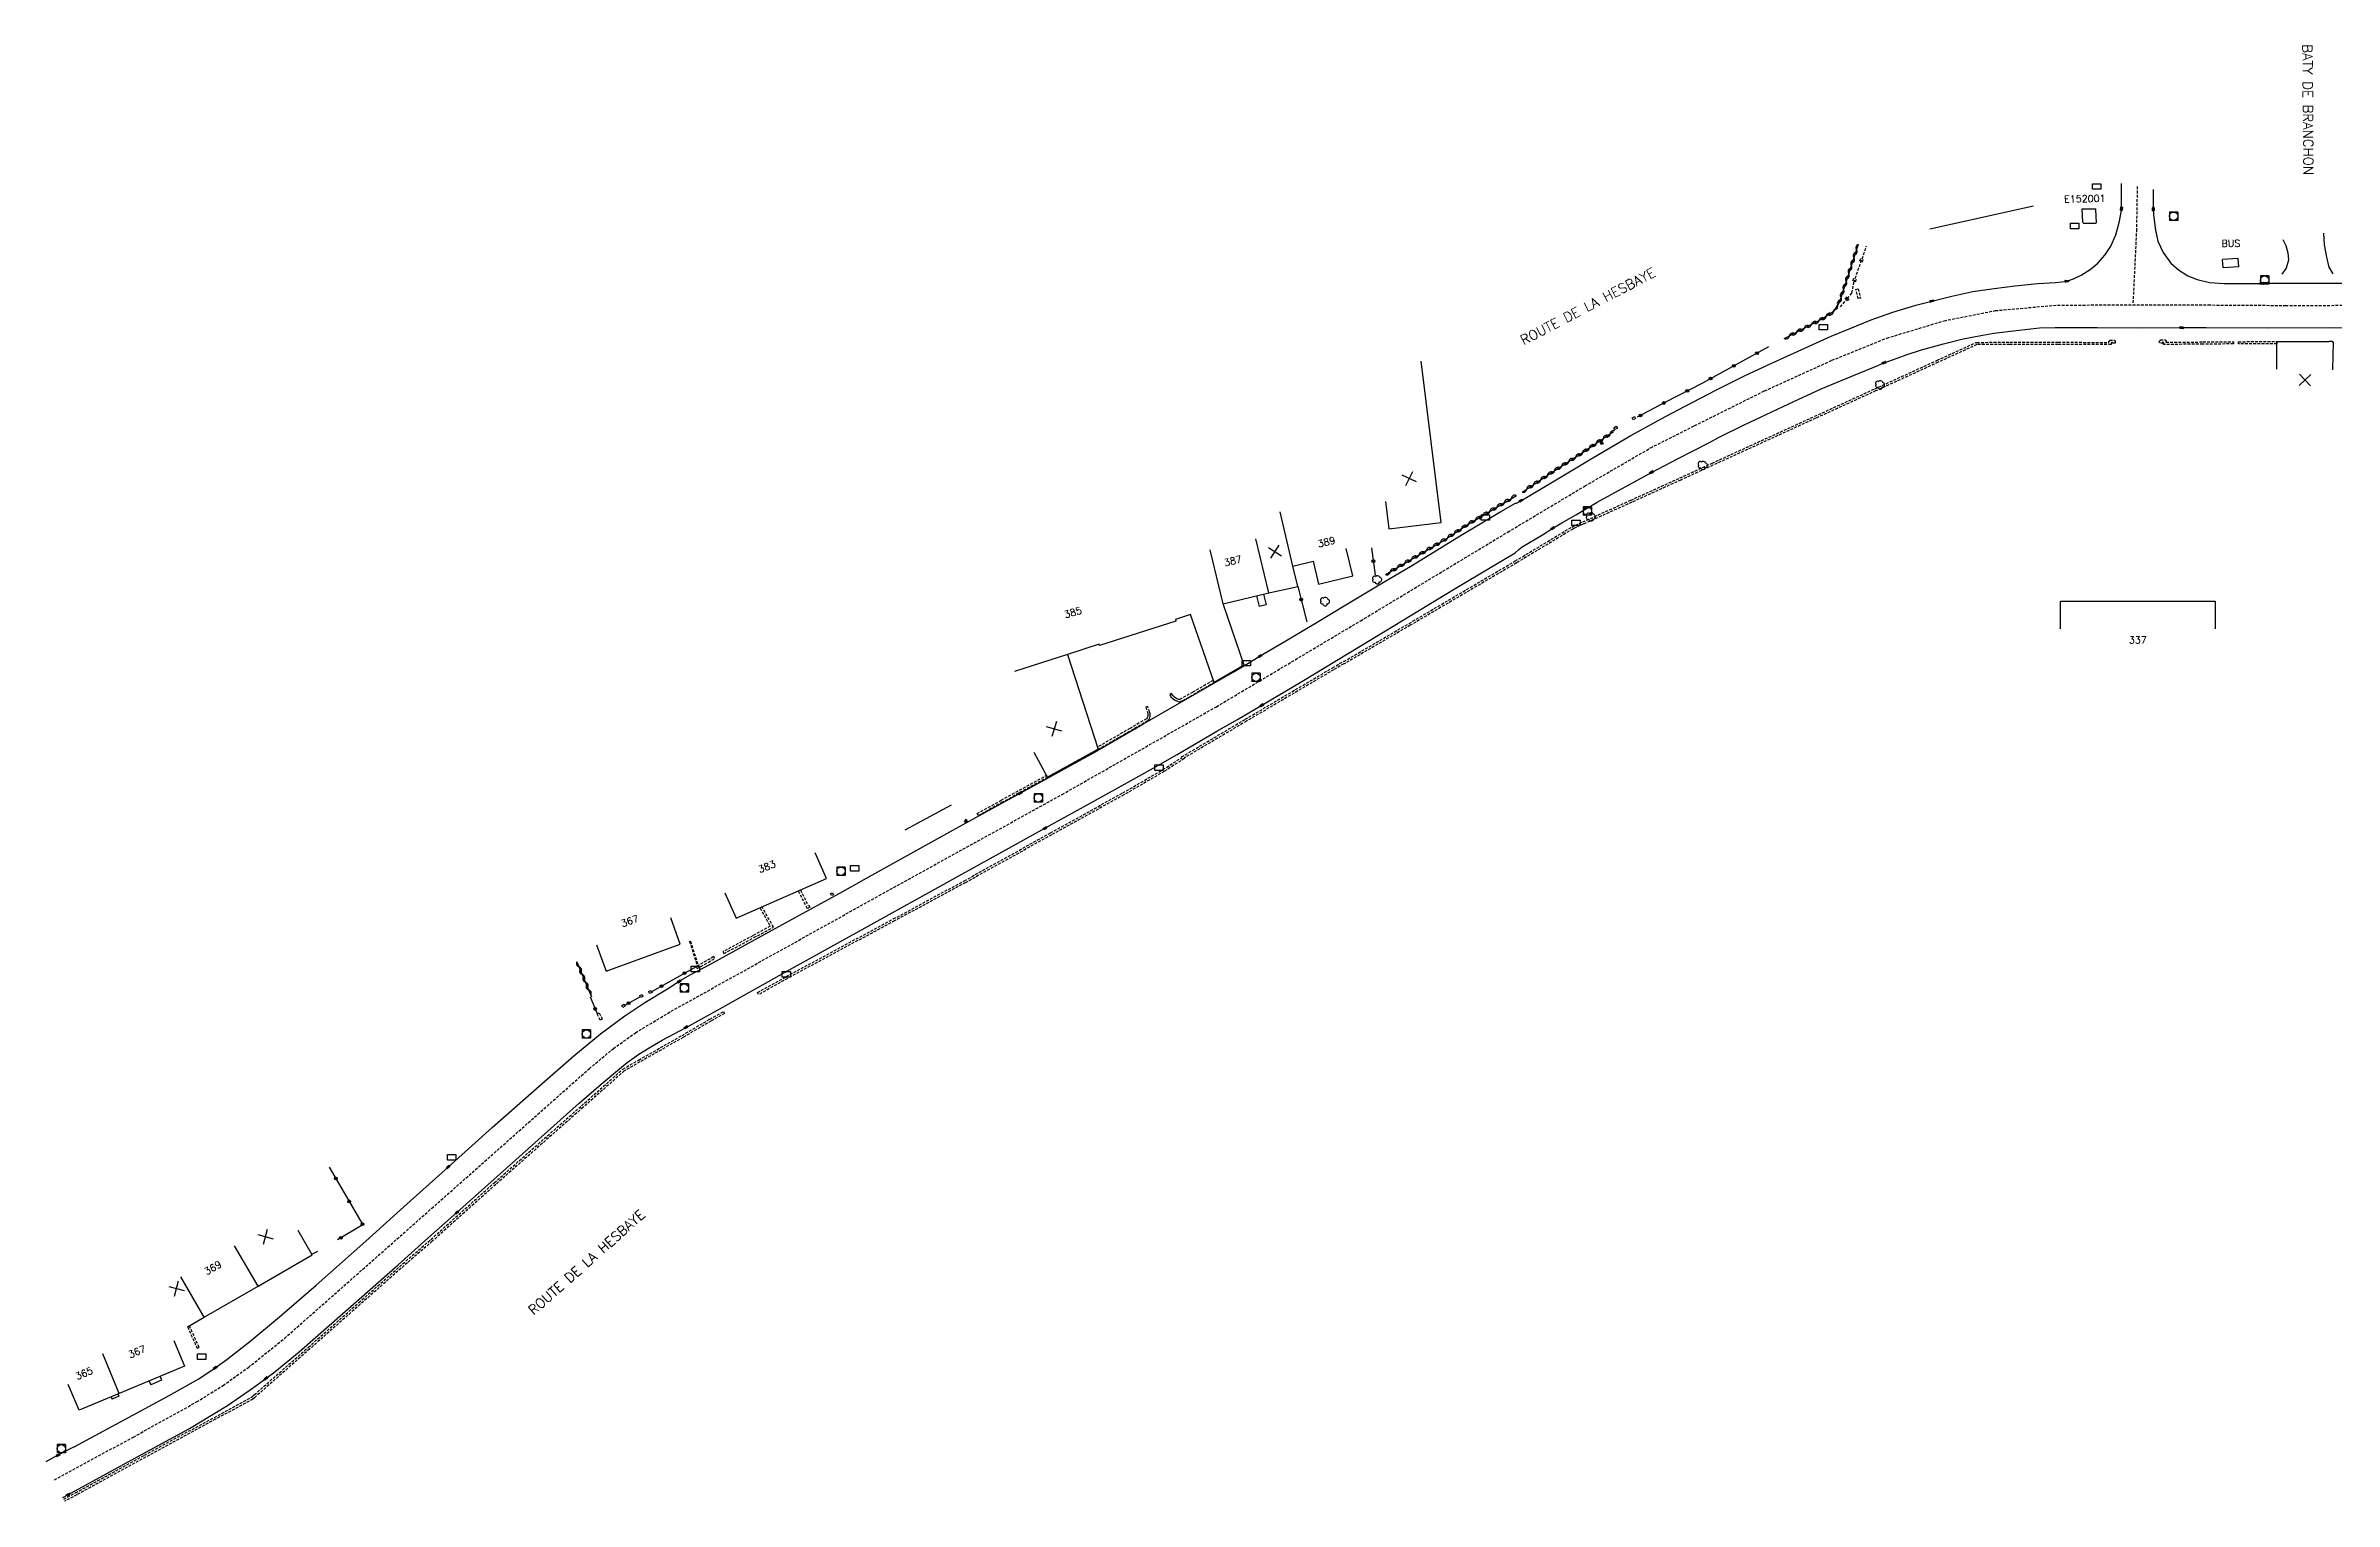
# Model space of a CAD drawing. Header units: millimetres. Extents: x 192012 to 193000, y 146394 to 147000.
# Drawn here: x 192011.6 to 192423.3, y 146394.3 to 146656.1 of the extents above; entities that cross this region are included whole.
import ezdxf
from ezdxf.enums import TextEntityAlignment as Align

# ---------------------------------------------------------------- set-up
doc = ezdxf.new("R2010")
doc.units = ezdxf.units.MM
doc.linetypes.add('DASHED', pattern=[0.75, 0.5, -0.25])
doc.layers.get('0').update_dxf_attribs({"linetype": 'CONTINUOUS'})
for name, color, linetype in [('W0001', 6, 'DASHED'), ('W0008', 7, 'CONTINUOUS'), ('W0100', 7, 'CONTINUOUS'), ('W0105', 7, 'CONTINUOUS'), ('W0112', 1, 'DASHED'), ('W0220', 5, 'DASHED'), ('W0300', 7, 'CONTINUOUS'), ('W0302', 3, 'CONTINUOUS'), ('W0310', 3, 'CONTINUOUS'), ('W0322', 7, 'CONTINUOUS'), ('W0400', 7, 'CONTINUOUS'), ('W0420', 7, 'CONTINUOUS'), ('W0851', 7, 'CONTINUOUS'), ('W0984', 7, 'CONTINUOUS'), ('W0989', 7, 'CONTINUOUS'), ('W0991', 7, 'CONTINUOUS'), ('W1102', 7, 'CONTINUOUS'), ('W1471', 7, 'CONTINUOUS')]:
    doc.layers.add(name, color=color, linetype=linetype)
doc.styles.get("Standard").update_dxf_attribs({"font": 'romans.shx', "width": 0.85})

# ---------------------------------------------------------------- blocks, each defined once
blk = doc.blocks.new('T1471')
at = {"color": 0, "linetype": 'Continuous', "flags": 128}
blk.add_lwpolyline([(-0.75, -0.5), (-0.75, 0.5), (0.75, 0.5), (0.75, -0.5), (-0.75, -0.5)], dxfattribs=at)
blk = doc.blocks.new('T420')
for p, q in [((0.75, 0.75), (-0.75, 0.75)), ((-0.75, 0.75), (-0.75, -0.75)), ((0.75, 0.75), (0.75, -0.75)), ((0.75, -0.75), (-0.75, -0.75))]:
    blk.add_line(p, q)
blk.add_ellipse((0, 0), major_axis=(-0.53, 0.53), ratio=1, start_param=3.926991, end_param=10.210176)
blk = doc.blocks.new('T400')
for p, q in [((-0.15, 0.3), (0.15, 0.3)), ((-0.15, -0.25), (-0.15, 0.3)), ((-0.15, 0.15), (0.15, 0.15)), ((-0.15, 0), (0.15, 0)), ((0.15, 0.3), (0.15, -0.25)), ((-0.15, -0.15), (0.15, -0.15)), ((-0.15, -0.25), (-0.15, -0.3)), ((-0.15, -0.3), (0.15, -0.3)), ((0.15, -0.3), (0.15, -0.25))]:
    blk.add_line(p, q)
blk = doc.blocks.new('t991o')
at = {"color": 0, "linetype": 'Continuous'}
for p, q in [((-1, 1), (1, -1)), ((-1, -1), (1, 1))]:
    blk.add_line(p, q, dxfattribs=at)
blk = doc.blocks.new('T851')
for p, q in [((-0.25, -0.15), (0, 0.32)), ((0, 0.32), (0.25, -0.15)), ((-0.25, -0.15), (0.25, -0.15))]:
    blk.add_line(p, q)
for major_axis in [(-0.106, 0.106), (-0.0354, 0.0354), (-0.0236, 0.0236)]:
    blk.add_ellipse((0, 0), major_axis=major_axis, ratio=1, start_param=3.926991, end_param=10.210176)
blk = doc.blocks.new('T300')
for p, q in [((-0.8, 0.51), (-0.86, 0.34)), ((-0.86, 0.34), (-0.86, 0.17)), ((-0.86, 0.17), (-0.74, 0.06)), ((-0.69, 0.63), (-0.8, 0.51)), ((-0.8, -0.06), (-0.74, 0.06)), ((-0.74, 0.06), (-0.69, 0.11)), ((-0.57, 0.69), (-0.69, 0.63)), ((-0.46, 0.69), (-0.57, 0.69)), ((-0.29, 0.63), (-0.46, 0.69)), ((-0.29, 0.63), (-0.17, 0.74)), ((-0.23, 0.57), (-0.29, 0.63)), ((-0.17, 0.74), (-0.06, 0.8)), ((-0.06, 0.8), (0.06, 0.8)), ((0.06, 0.8), (0.23, 0.74)), ((0.23, 0.74), (0.34, 0.63)), ((0.34, 0.63), (0.4, 0.51)), ((0.46, 0.46), (0.34, 0.46)), ((0.4, 0.51), (0.4, 0.46)), ((0.57, 0.4), (0.46, 0.46)), ((0.57, 0.4), (0.69, 0.29)), ((0.69, 0.29), (0.74, 0.17)), ((0.74, 0.06), (0.69, -0.17)), ((0.74, 0.17), (0.74, 0.06)), ((-0.8, -0.17), (-0.8, -0.06)), ((-0.8, -0.23), (-0.8, -0.17)), ((-0.74, -0.34), (-0.8, -0.23)), ((-0.69, -0.4), (-0.74, -0.34)), ((-0.51, -0.46), (-0.69, -0.4)), ((-0.4, -0.46), (-0.51, -0.46)), ((-0.4, -0.46), (-0.34, -0.46)), ((-0.34, -0.46), (-0.34, -0.4)), ((-0.34, -0.51), (-0.34, -0.46)), ((-0.29, -0.63), (-0.34, -0.51)), ((-0.17, -0.74), (-0.29, -0.63)), ((-0.06, -0.8), (-0.17, -0.74)), ((0.06, -0.8), (-0.06, -0.8)), ((0.17, -0.74), (0.06, -0.8)), ((0.23, -0.69), (0.17, -0.74)), ((0.29, -0.46), (0.23, -0.46)), ((0.29, -0.63), (0.23, -0.69)), ((0.46, -0.4), (0.29, -0.46)), ((0.34, -0.51), (0.29, -0.63)), ((0.34, -0.51), (0.34, -0.46)), ((0.57, -0.34), (0.46, -0.4)), ((0.63, -0.29), (0.57, -0.34)), ((0.69, -0.17), (0.63, -0.29))]:
    blk.add_line(p, q)
blk = doc.blocks.new('t322o')
at = {"color": 0, "linetype": 'Continuous'}
for radius in [0.25, 0.15]:
    blk.add_circle((0, 0), radius, dxfattribs=at)
blk = doc.blocks.new('t310o')
at = {"color": 0, "linetype": 'Continuous'}
for centre, start, end in [((-0.5, 0.38), 216.8699, 323.1304), ((0.5, -0.37), 36.8699, 143.1303)]:
    blk.add_arc(centre, 0.625, start, end, dxfattribs=at)
blk = doc.blocks.new('t220o')
at = {"color": 0, "linetype": 'Continuous'}
for p, q in [((-0.25, 0.25), (0.25, 0.25)), ((-0.25, -0.25), (0.25, -0.25))]:
    blk.add_line(p, q, dxfattribs=at)

msp = doc.modelspace()

# ---------------------------------------------------------------- linework, layer by layer
at = {"layer": 'W0001'}
for points in [[(192387.82, 146630.79), (192387.69, 146623.07), (192387.04, 146609.48)], [(192013.12, 146398.15), (192027.33, 146405.82), (192038.72, 146412.15), (192043.47, 146415.1), (192048.02, 146418.36), (192054.52, 146423.57), (192080.99, 146446.94), (192109.33, 146472.08), (192113.68, 146475.7), (192117.66, 146478.55), (192124.08, 146482.41), (192161.48, 146503.23), (192194.43, 146521.43), (192222.18, 146537.21), (192248.14, 146552.68), (192274.61, 146568.63), (192288.49, 146576.92), (192300.28, 146583.77), (192308.2, 146587.77), (192320.77, 146594.02), (192332.9, 146599.52), (192342.78, 146603.52), (192353.09, 146606.64), (192362.3, 146608.46), (192373.49, 146609.47), (192400.6, 146609.48), (192414.5, 146609.39), (192433.79, 146609.44)]]:
    msp.add_lwpolyline(points, dxfattribs=at)
at = {"layer": 'W0008'}
for points in [[(192016.68, 146404.04), (192025.8, 146408.96), (192033.76, 146413.32), (192039.1, 146416.32), (192042.06, 146418.27), (192044.13, 146419.76), (192048.29, 146423.01), (192053.6, 146427.45), (192060.2, 146433.13), (192069.14, 146441.04), (192076.02, 146447.21), (192083.96, 146454.39), (192091.91, 146461.48), (192100.4, 146469.01), (192106.56, 146474.39), (192111.37, 146478.35), (192115.77, 146481.6), (192119.36, 146483.97), (192123.44, 146486.47), (192125.52, 146487.81), (192127.52, 146488.95), (192131.04, 146490.82), (192139.18, 146495.31), (192148.39, 146500.37), (192154.41, 146503.68), (192160.2, 146506.93), (192174.73, 146515.01), (192183.03, 146519.54), (192186.89, 146521.67), (192192.02, 146524.48), (192199.53, 146528.62), (192208.96, 146534.04), (192216.75, 146538.55), (192225.05, 146543.34), (192227.84, 146545), (192230.02, 146546.33), (192234.66, 146549.04), (192240.3, 146552.44), (192245.15, 146555.38), (192252.05, 146559.49), (192257.46, 146562.69), (192266.18, 146568.05), (192273.35, 146572.34), (192275.97, 146573.8), (192276.15, 146573.8), (192276.91, 146574.26), (192282.99, 146577.87), (192289.89, 146581.99), (192296.72, 146585.99), (192302.94, 146589.42), (192306.48, 146591.28), (192312.13, 146594.23), (192317.17, 146596.7), (192322.34, 146599.13), (192327.48, 146601.45), (192332.75, 146603.85), (192336.32, 146605.33), (192339.99, 146606.8), (192343.85, 146608.17), (192348, 146609.42), (192350.85, 146610.18), (192354.5, 146611.09), (192358.28, 146611.91), (192362.06, 146612.46), (192365.83, 146612.91), (192369.95, 146613.32), (192373.11, 146613.49), (192374.26, 146613.61), (192375.14, 146613.76), (192376.35, 146614.15), (192377.75, 146614.86), (192379.33, 146615.84), (192380.74, 146616.99), (192381.99, 146618.43), (192383.06, 146620.08), (192383.98, 146622.08), (192384.66, 146624.53), (192384.91, 146626.18), (192384.98, 146626.79), (192384.97, 146631.32)], [(192390.67, 146630.27), (192390.7, 146626.69), (192390.73, 146625.72), (192391.1, 146622.93), (192391.54, 146620.96), (192392.47, 146618.89), (192393.88, 146617), (192395.26, 146615.79), (192396.93, 146614.74), (192398.63, 146614.03), (192400.85, 146613.53), (192403.47, 146613.36), (192410.17, 146613.35), (192410.51, 146613.38), (192410.85, 146613.37), (192415.58, 146613.42), (192422.89, 146613.38), (192428.02, 146613.41)], [(192413.99, 146621.26), (192414.58, 146620.15), (192414.91, 146618.86), (192415.05, 146617.56), (192414.63, 146616.09), (192413.84, 146615.04)], [(192423.09, 146615.1), (192422.34, 146616.28), (192421.95, 146618.06), (192421.51, 146620.3), (192421.4, 146622.39)], [(192014.66, 146394.94), (192015.56, 146395.44), (192028.28, 146402.38), (192037.44, 146407.33), (192044.28, 146411.5), (192048.95, 146414.72), (192051.18, 146416.36), (192052.78, 146417.55), (192057.18, 146421.15), (192068.41, 146431.05), (192074.96, 146436.83), (192079.74, 146441.14), (192085.54, 146446.21), (192096.11, 146455.69), (192107.52, 146465.86), (192111.52, 146469.29), (192115.12, 146472.39), (192116.18, 146473.22), (192118.25, 146474.68), (192120.1, 146475.86), (192122.44, 146477.22), (192126.76, 146479.52), (192133.37, 146483.15), (192144.45, 146489.38), (192158.45, 146497.15), (192175.28, 146506.48), (192185.9, 146512.33), (192191.33, 146515.33), (192199.56, 146519.9), (192206.73, 146523.86), (192210.77, 146526.13), (192215.12, 146528.61), (192222.27, 146532.8), (192225.99, 146534.9), (192230.34, 146537.47), (192237.52, 146541.76), (192243.77, 146545.54), (192252.31, 146550.69), (192265.13, 146558.5), (192275.92, 146564.89), (192276.58, 146565.47), (192277.2, 146565.94), (192280.82, 146568.15), (192282.67, 146569.3), (192284.33, 146570.26), (192286.97, 146571.76), (192290.65, 146573.98), (192296.35, 146577.12), (192300.44, 146579.36), (192305.23, 146581.87), (192310.85, 146584.73), (192312.62, 146585.68), (192317.01, 146587.86), (192325.17, 146591.72), (192330.96, 146594.37), (192336.48, 146596.69), (192340.43, 146598.29), (192342.3, 146599.09), (192342.66, 146599.21), (192342.95, 146599.32), (192344.63, 146599.91), (192346.26, 146600.49), (192349.04, 146601.39), (192352.98, 146602.5), (192356.51, 146603.39), (192358.74, 146603.8), (192362.04, 146604.39), (192366.05, 146604.9), (192370.22, 146605.34), (192373.07, 146605.45), (192380.62, 146605.41), (192388.68, 146605.39), (192395.82, 146605.41), (192400.24, 146605.4), (192411.49, 146605.37), (192422.59, 146605.41), (192426.6, 146605.37)], [(192016.68, 146404.04), (192013.77, 146402.54), (192011.58, 146401.37)]]:
    msp.add_lwpolyline(points, dxfattribs=at)
at = {"layer": 'W0100'}
for p, q in [((192378.04, 146624.34), (192377.95, 146626.77)), ((192377.95, 146626.77), (192380.3, 146626.76)), ((192406.01, 146617.82), (192403.19, 146617.66)), ((192406.11, 146616.31), (192406.01, 146617.82))]:
    msp.add_line(p, q, dxfattribs=at)
for points in [[(192378.04, 146624.34), (192378.07, 146624.29), (192378.14, 146624.21), (192380.33, 146624.2), (192380.42, 146624.25), (192380.48, 146624.32), (192380.4, 146626.6), (192380.37, 146626.7), (192380.3, 146626.76)], [(192406.11, 146616.31), (192403.28, 146616.15), (192403.19, 146617.66)], [(192252.6, 146574.15), (192253.21, 146569.19), (192262.61, 146570.35), (192259.02, 146599.37)], [(192412.96, 146597.9), (192412.96, 146602.9), (192422.28, 146602.9), (192422.3, 146602.98), (192422.91, 146602.99), (192422.9, 146602.83), (192423.09, 146602.82), (192422.95, 146597.82)], [(192227.14, 146544.68), (192223.36, 146555.69), (192231.61, 146557.68), (192236.82, 146558.82), (192235.94, 146562.51), (192239.58, 146563.37), (192240.55, 146559.27), (192246.72, 146560.78), (192245.53, 146565.64)], [(192227.14, 146544.68), (192221.77, 146541.57), (192217.54, 146553.77), (192214.8, 146552.92), (192214.9, 146552.61), (192201.12, 146548.22), (192201.05, 146548.46), (192195.38, 146546.61), (192200.92, 146529.56), (192191.79, 146524.55), (192189.39, 146528.94)], [(192374, 146551.21), (192374, 146556.21), (192401.87, 146556.22), (192401.87, 146551.22)], [(192133.76, 146503.71), (192135.78, 146499.14), (192152.02, 146506.32), (192150, 146510.89)], [(192110.66, 146494.34), (192112.37, 146489.64), (192125.71, 146494.5), (192124, 146499.2)], [(192037.08, 146425.62), (192037.08, 146425.62), (192040.09, 146427.36), (192049.76, 146432.99), (192059.5, 146438.63), (192057, 146442.96)], [(192034.61, 146423.17), (192036.53, 146418.55), (192024.79, 146413.67), (192017.57, 146410.64), (192015.63, 146415.25)]]:
    msp.add_lwpolyline(points, dxfattribs=at)
at = {"layer": 'W0105'}
for p, q in [((192229.4, 146557.14), (192229.86, 146555.25)), ((192231.11, 146555.56), (192229.86, 146555.25)), ((192230.66, 146557.45), (192231.11, 146555.56)), ((192030.16, 146415.9), (192030.45, 146415.2)), ((192032.42, 146416.03), (192030.45, 146415.2)), ((192032.13, 146416.72), (192032.42, 146416.03)), ((192023.35, 146413.07), (192023.52, 146412.66)), ((192024.71, 146413.19), (192023.52, 146412.66)), ((192024.55, 146413.57), (192024.71, 146413.19))]:
    msp.add_line(p, q, dxfattribs=at)
at = {"layer": 'W0112'}
for p, q in [((192337.23, 146612.29), (192337.61, 146612.39)), ((192337.64, 146610.63), (192337.23, 146612.29)), ((192383.76, 146603.02), (192383.88, 146603.02)), ((192399.64, 146602.82), (192405.13, 146602.87)), ((192406.04, 146602.87), (192412.96, 146602.9)), ((192412.96, 146602.9), (192412.96, 146602.5)), ((192293.89, 146587.06), (192293.68, 146587.4)), ((192294.3, 146587.31), (192293.89, 146587.06)), ((192297.14, 146588.81), (192296.95, 146589.17)), ((192297.58, 146589.05), (192297.14, 146588.81)), ((192218.14, 146539.48), (192221.77, 146541.59)), ((192210.15, 146536.31), (192209.84, 146537.23)), ((192191.8, 146524.54), (192183.65, 146520.02)), ((192183.65, 146520.02), (192179.34, 146517.62)), ((192142.47, 146497.55), (192140.45, 146501.19)), ((192148.58, 146500.87), (192146.98, 146504.07)), ((192149.04, 146501.13), (192148.58, 146500.87)), ((192152.94, 146503.22), (192152.76, 146503.58)), ((192153.28, 146503.39), (192152.94, 146503.22)), ((192127.39, 146494.95), (192127.56, 146495.01)), ((192127.39, 146494.95), (192128.77, 146490.57)), ((192127.56, 146495.01), (192128.93, 146490.66)), ((192131.92, 146491.89), (192131.73, 146492.24)), ((192128.77, 146490.11), (192131.92, 146491.89)), ((192118.58, 146484.9), (192118.42, 146485.26)), ((192119.01, 146485.09), (192118.58, 146484.9)), ((192120.21, 146485.62), (192120.06, 146485.99)), ((192120.64, 146485.8), (192120.21, 146485.62)), ((192110.77, 146481.94), (192111.13, 146482.12)), ((192111.33, 146480.81), (192110.77, 146481.94)), ((192115.4, 146483.11), (192115.21, 146483.45)), ((192115.79, 146483.32), (192115.4, 146483.11)), ((192131.04, 146481.01), (192133.51, 146482.37)), ((192037.08, 146425.62), (192038.81, 146421.8)), ((192038.81, 146421.8), (192039.17, 146421.96))]:
    msp.add_line(p, q, dxfattribs=at)
for points in [[(192337.61, 146612.39), (192338.03, 146610.72), (192337.64, 146610.63)], [(192391.88, 146603.1), (192392, 146603.07), (192392, 146603.21), (192392.9, 146603.18), (192392.89, 146603.06), (192393.02, 146603.06), (192393, 146602.78), (192399.64, 146602.82)], [(192139.63, 146485.77), (192144.8, 146488.67), (192164.05, 146499.02), (192176.83, 146505.9), (192192.32, 146514.51), (192205.32, 146521.69), (192212.55, 146525.89), (192215.94, 146528.07), (192215.92, 146528.18), (192227.37, 146534.95), (192243.05, 146544.2), (192245.05, 146545.38), (192245.1, 146545.35), (192256.83, 146552.19), (192275.93, 146563.42), (192286.09, 146569.52), (192286.42, 146569.7), (192286.77, 146569.87), (192288.08, 146570.45), (192296.73, 146574.36), (192305.54, 146578.35), (192311.33, 146581.01), (192329.8, 146589.45), (192340.6, 146594.38), (192351.83, 146599.52), (192358.81, 146602.72), (192358.9, 146602.74), (192358.98, 146602.75), (192364.89, 146602.77), (192373.61, 146602.77), (192382.74, 146602.74), (192382.74, 146602.99), (192382.84, 146602.99), (192382.88, 146603.14), (192383.76, 146603.14), (192383.76, 146603.02)], [(192383.88, 146603.02), (192383.88, 146602.62), (192383.38, 146602.63), (192383.38, 146602.74), (192383.2, 146602.74), (192383.16, 146602.57), (192383.14, 146602.57), (192383.13, 146602.34), (192373.61, 146602.37), (192364.89, 146602.38), (192359.02, 146602.35), (192358.98, 146602.35), (192358.95, 146602.34), (192352, 146599.16), (192340.77, 146594.02), (192329.97, 146589.09), (192311.49, 146580.65), (192305.7, 146577.98), (192296.9, 146573.99), (192288.24, 146570.08), (192286.93, 146569.5), (192286.6, 146569.35), (192286.29, 146569.17), (192276.14, 146563.07), (192257.03, 146551.85), (192245.13, 146544.9), (192245.07, 146544.93), (192243.26, 146543.85), (192227.57, 146534.6), (192216.37, 146527.98), (192216.39, 146527.88), (192212.76, 146525.55), (192205.51, 146521.34), (192192.51, 146514.16), (192177.02, 146505.55), (192164.24, 146498.67), (192144.99, 146488.32)], [(192392.4, 146602.54), (192391.77, 146602.72), (192391.88, 146603.1)], [(192405.13, 146602.87), (192405.14, 146602.47), (192399.64, 146602.42), (192392.56, 146602.38), (192392.59, 146602.66), (192392.48, 146602.66), (192392.48, 146602.79), (192392.4, 146602.8), (192392.4, 146602.54)], [(192412.96, 146602.5), (192406.04, 146602.47), (192406.04, 146602.87)], [(192293.68, 146587.4), (192294.1, 146587.65), (192294.3, 146587.31)], [(192296.95, 146589.17), (192297.39, 146589.4), (192297.58, 146589.05)], [(192221.77, 146541.59), (192221.57, 146541.93), (192217.94, 146539.83), (192215.92, 146538.67), (192215.7, 146538.56), (192215.56, 146538.51), (192215.38, 146538.52), (192215.07, 146538.65), (192214.66, 146538.92), (192214.32, 146539.22)], [(192214.32, 146539.22), (192214.12, 146539.61), (192213.77, 146539.43)], [(192213.77, 146539.43), (192213.99, 146538.97), (192214.42, 146538.6), (192214.88, 146538.3), (192215.29, 146538.12), (192215.62, 146538.11), (192215.85, 146538.19), (192216.11, 146538.32), (192218.14, 146539.48)], [(192206.61, 146533.3), (192200.72, 146529.9), (192200.92, 146529.55)], [(192200.92, 146529.55), (192206.81, 146532.95), (192209.83, 146534.72), (192210.07, 146534.95), (192210.18, 146535.19), (192210.25, 146535.45), (192210.24, 146535.95), (192210.15, 146536.31)], [(192209.84, 146537.23), (192209.46, 146537.11), (192209.77, 146536.2), (192209.84, 146535.89), (192209.85, 146535.49), (192209.8, 146535.33), (192209.74, 146535.18), (192209.58, 146535.04), (192206.61, 146533.3)], [(192183.46, 146520.38), (192191.61, 146524.89), (192191.8, 146524.54)], [(192179.34, 146517.62), (192179.14, 146517.97), (192183.46, 146520.38)], [(192140.45, 146501.19), (192140.1, 146500.99), (192141.92, 146497.71), (192138.79, 146496.01)], [(192146.98, 146504.07), (192147.33, 146504.25), (192148.75, 146501.42)], [(192148.75, 146501.42), (192148.85, 146501.48), (192149.04, 146501.13)], [(192152.76, 146503.58), (192153.09, 146503.75), (192153.28, 146503.39)], [(192133.58, 146492.8), (192138.98, 146495.66), (192142.47, 146497.55)], [(192131.73, 146492.24), (192128.57, 146490.46), (192128.77, 146490.11)], [(192138.79, 146496.01), (192133.39, 146493.15), (192133.58, 146492.8)], [(192144.99, 146488.32), (192139.82, 146485.42), (192139.63, 146485.77)], [(192118.42, 146485.26), (192118.84, 146485.46), (192119.01, 146485.09)], [(192120.06, 146485.99), (192120.48, 146486.17), (192120.64, 146485.8)], [(192014.8, 146394.64), (192016.95, 146395.8), (192029.34, 146402.57), (192041.9, 146409.36), (192048.59, 146412.99), (192048.79, 146413.13), (192049.08, 146413.4), (192058.8, 146421.96), (192067.9, 146430.01), (192076.36, 146437.47), (192080.84, 146441.35), (192092.26, 146451.57), (192107.95, 146465.41), (192115.4, 146472.02), (192118.27, 146473.65), (192126.04, 146478.07), (192131.04, 146481.01)], [(192133.51, 146482.37), (192133.7, 146482.02), (192131.24, 146480.66), (192126.23, 146477.72), (192118.46, 146473.3), (192115.64, 146471.69), (192108.22, 146465.11), (192092.53, 146451.27), (192081.11, 146441.05), (192076.62, 146437.17), (192068.16, 146429.71), (192059.06, 146421.67), (192049.35, 146413.11), (192049.04, 146412.81), (192048.8, 146412.65), (192042.09, 146409.01), (192029.53, 146402.21), (192017.15, 146395.45), (192014.97, 146394.27)], [(192111.13, 146482.12), (192111.69, 146480.99), (192111.33, 146480.81)], [(192115.21, 146483.45), (192115.59, 146483.67), (192115.79, 146483.32)], [(192039.17, 146421.96), (192037.44, 146425.79), (192037.08, 146425.62)]]:
    msp.add_lwpolyline(points, dxfattribs=at)
at = {"layer": 'W0220'}
msp.add_lwpolyline([(192334.44, 146609.14), (192335.71, 146610.63), (192336.51, 146611.63), (192336.85, 146613.54), (192339.15, 146620.12)], dxfattribs=at)
at = {"layer": 'W0302'}
for p, q in [((192350.5, 146623.15), (192369.18, 146627.31)), ((192174.46, 146519.49), (192166.13, 146514.98))]:
    msp.add_line(p, q, dxfattribs=at)
at = {"layer": 'W0310'}
msp.add_line((192107.11, 146491.32), (192109.74, 146485.04), dxfattribs=at)
for points in [[(192337.63, 146620.38), (192334.24, 146610.05), (192333.15, 146608.27), (192331.18, 146606.99), (192324.24, 146603.39)], [(192277.16, 146575.81), (192283.11, 146579.76), (192287.24, 146582.39), (192293.63, 146586.71)], [(192252.59, 146560.97), (192263.02, 146567.13), (192267.29, 146569.93), (192276.13, 146575.23)]]:
    msp.add_lwpolyline(points, dxfattribs=at)
at = {"layer": 'W0322'}
for p, q in [((192250.1, 146565.77), (192250.73, 146560.86)), ((192236.83, 146558.81), (192238.46, 146552.48)), ((192128.56, 146490.43), (192120.67, 146485.99)), ((192109.49, 146485.02), (192110.79, 146482.02)), ((192118.5, 146485.02), (192115.77, 146483.48)), ((192059.46, 146438.74), (192060.5, 146439.29))]:
    msp.add_line(p, q, dxfattribs=at)
for points in [[(192321.5, 146601.94), (192315.61, 146598.73), (192309.61, 146595.43), (192302.87, 146591.95), (192297.85, 146589.27)], [(192062.54, 146454.37), (192068.61, 146443.99), (192064.07, 146441.3)]]:
    msp.add_lwpolyline(points, dxfattribs=at)
at = {"layer": 'W1102'}
for p, q in [((192235.94, 146562.51), (192233.64, 146572.24)), ((192231.61, 146557.68), (192229.27, 146567.4)), ((192223.36, 146555.69), (192221.02, 146565.41)), ((192195.38, 146546.61), (192185.86, 146543.52)), ((192049.76, 146432.99), (192045.55, 146440.19)), ((192040.09, 146427.36), (192035.88, 146434.64)), ((192024.79, 146413.67), (192021.84, 146420.77))]:
    msp.add_line(p, q, dxfattribs=at)

# ---------------------------------------------------------------- block references
at = {"layer": 'W0220'}
for p, rotation in [((192338.23, 146617.5), 70.70569791482622), ((192337, 146613.96), 70.70569791482622), ((192335.66, 146610.57), 49.56397670365866)]:
    msp.add_blockref('t220o', p, dxfattribs=dict(at, rotation=rotation))
at = {"layer": 'W0300'}
for p in [(192341.59, 146595.09), (192309.7, 146580.6), (192289.57, 146571.36), (192251.12, 146560.03), (192241.74, 146556.09)]:
    msp.add_blockref('T300', p, dxfattribs=at)
at = {"layer": 'W0310'}
for p, rotation in [((192337.32, 146619.43), 251.8270245024243), ((192335.92, 146615.15), 251.8270245024243), ((192336.38, 146616.58), 251.8270245024243), ((192336.85, 146618), 251.8270245024243), ((192334.51, 146610.88), 251.8270245024243), ((192334.98, 146612.3), 251.8270245024243), ((192335.45, 146613.73), 251.8270245024243), ((192330.56, 146606.67), 207.4246554695254), ((192331.86, 146607.43), 212.9052165698867), ((192333.12, 146608.24), 212.9052165698867), ((192333.91, 146609.51), 238.5302145344679), ((192325.24, 146603.91), 207.4246554695254), ((192326.57, 146604.6), 207.4246554695254), ((192327.9, 146605.29), 207.4246554695254), ((192329.23, 146605.98), 207.4246554695254), ((192293.01, 146586.29), 34.03416085184032), ((192286.78, 146582.1), 32.56366472809346), ((192288.04, 146582.93), 34.03416085184032), ((192289.28, 146583.77), 34.03416085184032), ((192290.52, 146584.61), 34.03416085184032), ((192291.76, 146585.45), 34.03416085184032), ((192280.49, 146578.02), 33.56330814092954), ((192281.74, 146578.85), 33.56330814092954), ((192282.99, 146579.68), 33.56330814092954), ((192284.26, 146580.49), 32.56366472809346), ((192285.52, 146581.29), 32.56366472809346), ((192273.96, 146573.93), 30.9322760416533), ((192275.25, 146574.7), 30.9322760416533), ((192277.99, 146576.36), 33.56330814092954), ((192279.24, 146577.19), 33.56330814092954), ((192267.53, 146570.08), 30.9322760416533), ((192268.81, 146570.85), 30.9322760416533), ((192270.1, 146571.62), 30.9322760416533), ((192271.39, 146572.39), 30.9322760416533), ((192272.67, 146573.16), 30.9322760416533), ((192261.2, 146566.05), 30.54311186725569), ((192262.49, 146566.82), 30.54311186725569), ((192263.76, 146567.61), 33.30719708119489), ((192265.01, 146568.44), 33.30719708119489), ((192266.27, 146569.26), 33.30719708119489), ((192253.45, 146561.48), 30.54311186725569), ((192254.74, 146562.24), 30.54311186725569), ((192256.03, 146563.01), 30.54311186725569), ((192257.32, 146563.77), 30.54311186725569), ((192258.62, 146564.53), 30.54311186725569), ((192259.91, 146565.29), 30.54311186725569), ((192107.5, 146490.4), 292.6923538546084), ((192108.08, 146489.02), 292.6923538546084), ((192108.66, 146487.63), 292.6923538546084), ((192109.24, 146486.25), 292.6923538546084)]:
    msp.add_blockref('t310o', p, dxfattribs=dict(at, rotation=rotation))
at = {"layer": 'W0322'}
for p, rotation in [((192319.42, 146600.8), 208.5410008495923), ((192311.08, 146596.24), 208.8448786584609), ((192315.24, 146598.53), 208.8448786584609), ((192302.66, 146591.84), 208.1435982427574), ((192306.88, 146594.02), 207.2708386701865), ((192298.48, 146589.6), 208.1435982427574), ((192250.41, 146563.41), 277.3465749866361), ((192237.43, 146556.51), 284.4510352309329), ((192126.49, 146489.27), 209.3770834252751), ((192116.43, 146483.86), 209.4634575240755), ((192122.35, 146486.94), 209.3770834252751), ((192110.43, 146482.83), 293.3712690465499), ((192063.74, 146452.32), 300.3341790408111), ((192066.14, 146448.22), 300.3341790408111), ((192068.54, 146444.12), 300.3341790408111), ((192064.65, 146441.65), 210.6323395840866)]:
    msp.add_blockref('t322o', p, dxfattribs=dict(at, rotation=rotation))
at = {"layer": 'W0400'}
for p, rotation in [((192384.98, 146626.79), 353.8667317377009), ((192390.7, 146626.69), 180.4722490497889), ((192375.14, 146613.76), 279.3664828181065), ((192410.17, 146613.35), 269.9135553370622), ((192410.85, 146613.37), 269.1976921952609), ((192350.85, 146610.18), 285.0942413277864), ((192395.82, 146605.41), 90.14114006740512), ((192342.3, 146599.09), 113.0107775223487), ((192300.44, 146579.36), 118.7651133960708), ((192276.91, 146574.26), 300.8201719198505), ((192282.67, 146569.3), 121.9170041487743), ((192230.02, 146546.33), 301.3741052314493), ((192230.34, 146537.47), 120.6183383168427), ((192186.89, 146521.67), 298.9033935159313), ((192191.33, 146515.33), 118.9391034614002), ((192125.52, 146487.81), 302.7518020403068), ((192126.76, 146479.52), 118.0420240760002), ((192083.96, 146454.39), 312.1086999521867), ((192085.54, 146446.21), 131.1686822489559), ((192042.06, 146418.27), 303.5123234729064), ((192051.18, 146416.36), 126.1852615031314), ((192013.77, 146402.54), 297.2300289075011), ((192015.56, 146395.44), 118.9860345984645)]:
    msp.add_blockref('T400', p, dxfattribs=dict(at, rotation=rotation))
at = {"layer": 'W0420'}
for p in [(192394.37, 146625.45), (192410.74, 146613.96), (192288.91, 146572.39), (192229.3, 146542.5), (192190.11, 146520.81), (192154.62, 146507.61), (192126.44, 146486.6), (192108.84, 146478.33), (192014.37, 146403.73)]:
    msp.add_blockref('T420', p, dxfattribs=at)
at = {"layer": 'W0851'}
for p in [(192291.52, 146584.65), (192177.13, 146516.65)]:
    msp.add_blockref('T851', p, dxfattribs=at)
at = {"layer": 'W0991'}
for p, rotation in [((192418.01, 146595.98), 358.3562602811436), ((192256.89, 146578.26), 109.1273158355131), ((192232.72, 146565.09), 12.34157152190854), ((192192.99, 146533.19), 208.7149676528828), ((192051.12, 146441.87), 30.0504633031224), ((192035.08, 146432.55), 30.05549443826614)]:
    msp.add_blockref('t991o', p, dxfattribs=dict(at, rotation=rotation))
at = {"layer": 'W1471'}
for p in [(192380.52, 146630.78), (192376.59, 146623.69), (192331.33, 146605.48), (192270.57, 146571.24), (192286.88, 146570.28), (192227.58, 146545.03), (192211.84, 146526.25), (192157.09, 146508.12), (192128.45, 146490.03), (192144.82, 146489.06), (192084.57, 146456.15), (192039.61, 146420.29)]:
    msp.add_blockref('T1471', p, dxfattribs=at)

# ---------------------------------------------------------------- texts
at = {"layer": 'W0984'}
for s, height, rotation, p in [('E152001', 1.249, 1.4226, (192378.4, 146628.6)), ('BUS', 1.25, 1.0219, (192404.68, 146620.56))]:
    msp.add_text(s, height=height, rotation=rotation, dxfattribs=at).set_placement(p, align=Align.MIDDLE)
at = {"layer": 'W0989'}
for s, rotation, p in [('BATY DE BRANCHON', 270.4795, (192418.54, 146644.62)), ('ROUTE DE LA HESBAYE', 27.61, (192289, 146609.25)), ('ROUTE DE LA HESBAYE', 41.5803, (192108.87, 146437.27))]:
    msp.add_text(s, height=1.75, rotation=rotation, dxfattribs=at).set_placement(p, align=Align.MIDDLE)
at = {"layer": 'W0991'}
for s, height, rotation, p in [('389', 1.25, 13.7913, (192241.97, 146566.83)), ('387', 1.249, 13.5395, (192225.13, 146563.44)), ('385', 1.25, 15.6667, (192196.36, 146554.16)), ('337', 1.249, 0.0031, (192387.93, 146549.22)), ('383', 1.25, 21.5761, (192141.31, 146508.44)), ('367', 1.25, 20.0078, (192116.64, 146498.65)), ('369', 1.25, 30.2444, (192041.63, 146436.27)), ('367', 1.25, 22.5584, (192027.98, 146421.18)), ('365', 1.25, 22.7431, (192018.47, 146417.27))]:
    msp.add_text(s, height=height, rotation=rotation, dxfattribs=at).set_placement(p, align=Align.MIDDLE)

doc.saveas('drawing.dxf')
